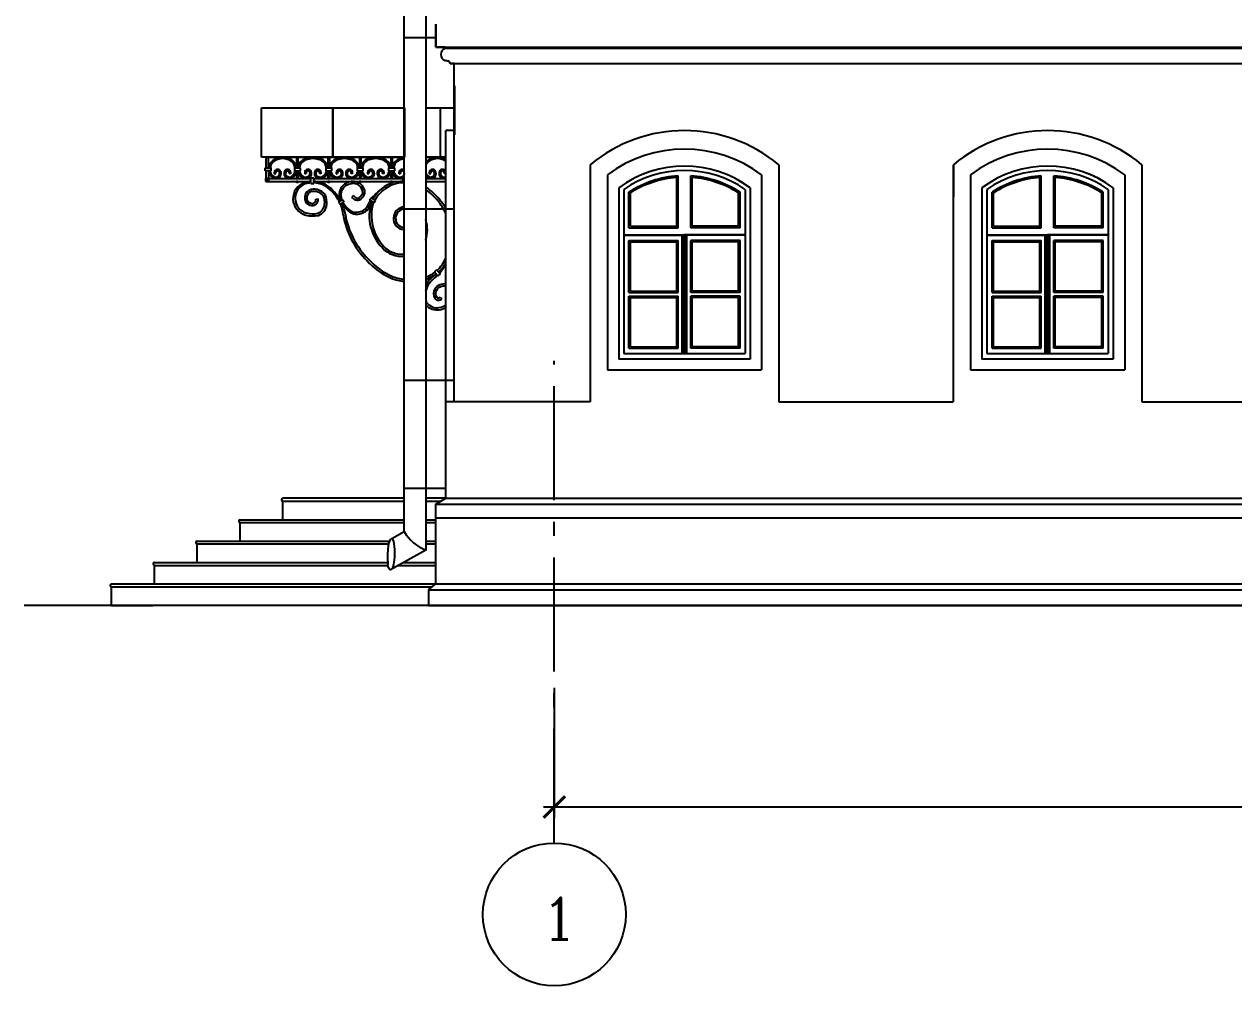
# Model space of a CAD drawing. Header units: millimetres. Extents: x 60 to 102290, y 34 to 65730.
# Drawn here: x 3667 to 12138, y 48708 to 55442 of the extents above; entities that cross this region are included whole.
import ezdxf

# ---------------------------------------------------------------- set-up
doc = ezdxf.new("R2010")
doc.units = ezdxf.units.MM
doc.linetypes.add('GOST2.303 6', pattern=[12, 8, -1.5, 1, -1.5])
doc.layers.add('axes', color=40, linetype='GOST2.303 6')
doc.layers.add('dim', color=4, linetype='Continuous')
doc.styles.add('GOST 2.304', font='romanc.shx', dxfattribs={"oblique": 15})
doc.dimstyles.new('SPDS', dxfattribs={"dimscale": 100, "dimtxt": 2.5, "dimasz": 1.5, "dimexe": 0.75, "dimexo": 0.625, "dimtad": 1, "dimdec": 0, "dimrnd": 0.001, "dimtxsty": 'GOST 2.304', "dimblk": 'ARCHTICK', "dimcen": 2.5, "dimdle": 0.75, "dimadec": 0, "dimazin": 2, "dimtfac": 0.75, "dimtdec": 0, "dimtmove": 1, "dimatfit": 3, "dimfxl": 1.25, "dimtolj": 1, "dimarcsym": 0})

# ---------------------------------------------------------------- blocks, each defined once
blk = doc.blocks.new('_ArchTick')
at = {"color": 0, "linetype": 'ByBlock', "const_width": 0.15}
blk.add_lwpolyline([(-0.5, -0.5), (0.5, 0.5)], dxfattribs=at)
blk = doc.blocks.new('*D5')
at = {"layer": 'Defpoints', "color": 0, "ltscale": 100, "transparency": 16777216}
for p in [(7379.6, 50856.3), (44579.6, 50883), (44579.6, 49960.4)]:
    blk.add_point(p, dxfattribs=at)
at = {"layer": 'dim', "color": 0, "lineweight": -2, "ltscale": 100, "transparency": 16777216}
for p, q in [((7379.6, 50793.8), (7379.6, 49885.4)), ((44579.6, 50820.5), (44579.6, 49885.4)), ((7304.6, 49960.4), (44654.6, 49960.4))]:
    blk.add_line(p, q, dxfattribs=at)
at = {"layer": 'dim', "color": 0, "lineweight": -2, "ltscale": 100, "transparency": 16777216, "xscale": 150, "yscale": 150, "zscale": 150, "rotation": 180}
blk.add_blockref('_ArchTick', (7379.6, 49960.4), dxfattribs=at)
at = {"layer": 'dim', "color": 0, "lineweight": -2, "ltscale": 100, "transparency": 16777216, "xscale": 150, "yscale": 150, "zscale": 150}
blk.add_blockref('_ArchTick', (44579.6, 49960.4), dxfattribs=at)
at = {"layer": 'dim', "color": 0, "ltscale": 100, "transparency": 16777216, "insert": (25979.6, 50147.9), "char_height": 250, "attachment_point": 5, "style": 'GOST 2.304'}
blk.add_mtext('\\A1;37200', dxfattribs=at)

msp = doc.modelspace()

# ---------------------------------------------------------------- linework, layer by layer
at = {"ltscale": 100}
for p, q in [((6549.3, 55302.1), (6549.3, 55442.1)), ((6549.3, 55442.1), (6549.3, 55282.1)), ((6549.3, 55282.1), (6549.3, 55422.1)), ((6329.3, 55349.5), (6549.3, 55349.5)), ((6614.3, 55282.1), (6549.3, 55282.1)), ((6549.3, 55282.1), (12059.1, 55282.1)), ((6549.3, 55282.1), (6614.3, 55282)), ((6614.3, 55282.1), (12059.1, 55282.1)), ((6614.3, 55282), (6614.3, 55272)), ((12059.1, 55272), (6614.3, 55272)), ((12010.2, 55282.1), (14658.8, 55282.1)), ((12010.2, 55282.1), (14658.8, 55282.1)), ((14658.8, 55272), (12010.2, 55272)), ((6649.3, 55167), (12059.1, 55167)), ((6679.3, 55167), (6649.3, 55167)), ((6679.3, 52797), (6679.3, 55167)), ((12010.2, 55167), (14658.8, 55167)), ((6679.6, 55011.1), (6679.6, 54914.7)), ((6679.6, 54914.7), (6679.6, 54666.4)), ((5329.7, 54856), (5829.7, 54856)), ((5329.7, 54511.2), (5329.7, 54856)), ((5829.7, 54856), (6329.7, 54856)), ((6329.7, 54511.2), (6329.7, 54856)), ((6329.7, 54856), (6329.7, 54511.2)), ((6479.3, 54856), (6679.3, 54856)), ((6679.3, 54856), (6679.3, 54759.6)), ((6679.3, 54697.1), (6619.3, 54697.1)), ((6619.3, 52797), (6619.3, 54697.1)), ((5829.7, 54511.2), (5329.7, 54511.2)), ((6329.7, 54511.2), (5829.7, 54511.2)), ((6619.3, 54511.2), (6479.3, 54511.2)), ((7631, 54457.9), (7631, 52797)), ((7631.3, 54458.1), (7631.3, 54232)), ((7751, 54387.1), (7751, 53022)), ((8831, 54387.1), (8831, 53022)), ((8951, 54457.9), (8951, 52797)), ((10173.9, 54457.9), (10173.9, 52797)), ((10174.3, 54458.1), (10174.3, 54232)), ((10293.9, 54387.1), (10293.9, 53022)), ((11374, 54387.1), (11374, 53022)), ((11494, 54457.9), (11494, 52797)), ((7831, 54297), (7831, 53097)), ((8751, 54297), (8751, 53097)), ((10373.9, 54297), (10373.9, 53097)), ((11294, 54297), (11294, 53097)), ((6329.3, 54149.5), (6679.3, 54149.5)), ((8751, 53097), (7831, 53097)), ((11294, 53097), (10373.9, 53097)), ((6329.3, 52949.5), (6679.3, 52949.5)), ((7751, 53022), (8831, 53022)), ((10293.9, 53022), (11374, 53022)), ((6619.3, 52122), (6619.3, 52797)), ((7631, 52797), (6619.3, 52797)), ((8951, 52797), (10173.9, 52797)), ((11494, 52797), (12059.1, 52797)), ((11708.1, 52797), (12774, 52797)), ((6329.3, 52191.8), (6619.3, 52191.8)), ((6329.3, 52122), (5479.3, 52122)), ((5479.3, 51972), (5479.3, 52102)), ((6619.3, 52122), (6479.3, 52122)), ((6549.3, 52081.8), (6619.3, 52122)), ((6619.3, 52122), (12059.1, 52122)), ((12004.8, 52122), (14658.8, 52122)), ((6549.3, 51522), (6549.3, 52081.8)), ((5179.3, 51972), (6329.3, 51972)), ((5179.3, 51822), (5179.3, 51952)), ((6479.3, 51972), (6549.3, 51972)), ((12059.1, 51982), (6549.3, 51982)), ((14658.8, 51982), (12004.8, 51982)), ((4879.3, 51822), (6224.8, 51822)), ((4879.3, 51672), (4879.3, 51802)), ((6479.3, 51822), (6549.3, 51822)), ((4579.3, 51672), (6217.5, 51672)), ((4579.3, 51523.5), (4579.3, 51653.5)), ((6322.7, 51672), (6549.3, 51672)), ((4279.2, 51522), (6216.6, 51522)), ((6216.6, 51522), (6549.3, 51522)), ((6499.3, 51481.8), (6549.3, 51522)), ((6549.3, 51522), (14678.2, 51522)), ((4279.2, 51372), (4279.2, 51502)), ((6499.3, 51481.8), (23924.7, 51481.8)), ((6499.3, 51481.8), (6499.3, 51372)), ((48277.5, 51372), (3667.2, 51372)), ((6499.3, 51372), (45459.6, 51372)), ((6549.3, 51372), (23624.7, 51372))]:
    msp.add_line(p, q, dxfattribs=at)
at = {"ltscale": 4}
for p, q in [((5829.7, 54511.2), (5829.7, 54856)), ((5829.7, 54856), (5829.7, 54511.2)), ((6579.3, 54856), (6579.3, 54511.2)), ((5359.3, 54511.2), (5629.4, 54511.2)), ((5379.1, 54435.9), (5379.1, 54511.2)), ((5629.4, 54511.2), (5960.7, 54511.2)), ((5960.7, 54511.2), (6329.3, 54511.2)), ((6479.3, 54511.2), (6619.3, 54511.2)), ((6619.3, 54495.5), (6619.3, 54511.2)), ((6619.3, 54407.6), (6619.3, 54483.7)), ((5354.3, 54435.9), (5394.5, 54435.9)), ((5354.3, 54415.9), (5354.3, 54435.9)), ((5394.5, 54415.9), (5354.3, 54415.9)), ((5379.1, 54415.9), (5379.1, 54341.2)), ((5394.5, 54435.9), (5394.5, 54415.9)), ((5418.9, 54393.6), (5428.6, 54396.1)), ((5534.4, 54393.6), (5524.7, 54396.1)), ((5559.4, 54435.9), (5559.4, 54415.9)), ((5559.4, 54435.9), (5599.7, 54435.9)), ((5559.4, 54415.9), (5599.7, 54415.9)), ((5599.7, 54435.9), (5599.7, 54415.9)), ((5632.1, 54393.6), (5641.8, 54396.1)), ((5746.4, 54393.6), (5736.7, 54396.1)), ((5779.4, 54435.9), (5779.4, 54415.9)), ((5779.4, 54435.9), (5819.7, 54435.9)), ((5779.4, 54415.9), (5819.7, 54415.9)), ((5819.7, 54435.9), (5819.7, 54415.9)), ((5852.1, 54393.6), (5861.8, 54396.1)), ((5966.4, 54393.6), (5956.7, 54396.1)), ((5999.4, 54435.9), (5999.4, 54415.9)), ((5999.4, 54435.9), (6039.7, 54435.9)), ((5999.4, 54415.9), (6039.7, 54415.9)), ((6039.7, 54435.9), (6039.7, 54415.9)), ((6072.1, 54393.6), (6081.8, 54396.1)), ((6186.4, 54393.6), (6176.7, 54396.1)), ((6219.4, 54435.9), (6219.4, 54415.9)), ((6219.4, 54435.9), (6259.7, 54435.9)), ((6219.4, 54415.9), (6259.7, 54415.9)), ((6259.7, 54435.9), (6259.7, 54415.9)), ((6292.1, 54393.6), (6301.8, 54396.1)), ((6479.3, 54435.9), (6479.7, 54435.9)), ((6479.3, 54415.9), (6479.7, 54415.9)), ((6479.7, 54435.9), (6479.7, 54415.9)), ((6504.1, 54393.6), (6513.8, 54396.1)), ((6619.7, 54393.6), (6609.9, 54396.1)), ((6619.3, 54372.6), (6619.3, 54393.7)), ((5359.3, 54361.2), (5675.2, 54361.2)), ((5359.3, 54341.2), (5359.3, 54361.2)), ((5359.3, 54341.2), (5359.3, 54361.2)), ((5359.3, 54341.8), (5378.7, 54361.2)), ((5359.3, 54355.9), (5364.6, 54361.2)), ((5359.3, 54341.2), (5675.2, 54341.2)), ((5372.8, 54341.2), (5379.1, 54347.5)), ((5675.2, 54325.8), (5675.2, 54366.2)), ((5675.2, 54366.2), (5695.2, 54366.2)), ((5675.2, 54325.8), (5695.2, 54325.8)), ((5695.2, 54325.8), (5695.2, 54366.2)), ((5695.2, 54361.2), (6320.7, 54361.2)), ((5695.2, 54341.2), (6320.7, 54341.2)), ((6320.7, 54325.8), (6320.7, 54366.2)), ((6320.7, 54366.2), (6329.3, 54366.2)), ((6320.7, 54325.8), (6329.3, 54325.8)), ((6479.3, 54361.2), (6619.3, 54361.2)), ((6479.3, 54341.2), (6619.3, 54341.2)), ((6619.3, 54361.2), (6619.3, 54362.2)), ((6619.3, 54151.5), (6619.3, 54341.2)), ((8237, 54027), (8237, 54369)), ((8247, 54017), (8247, 54379.7)), ((8335, 54017), (8335, 54379.7)), ((8345, 54027), (8345, 54369)), ((10780, 54027), (10780, 54369)), ((10790, 54017), (10790, 54379.7)), ((10878, 54017), (10878, 54379.7)), ((10888, 54027), (10888, 54369)), ((5710.7, 54217.3), (5725.6, 54218.2)), ((5973.3, 54242.6), (5962.4, 54232.4)), ((6086.4, 54209), (6096.6, 54226.2)), ((6127.9, 54207.6), (6096.6, 54226.2)), ((7866, 54285.1), (7866, 53137)), ((7902, 54017), (7902, 54265.8)), ((7912, 54027), (7912, 54260.4)), ((8670, 54027), (8670, 54260.4)), ((8680, 54017), (8680, 54265.8)), ((8716, 54285.1), (8716, 53137)), ((10409, 54285.1), (10409, 53137)), ((10445, 54017), (10445, 54265.8)), ((10455, 54027), (10455, 54260.4)), ((11213, 54027), (11213, 54260.4)), ((11223, 54017), (11223, 54265.8)), ((11259, 54285.1), (11259, 53137)), ((5868.7, 54199.8), (5896.1, 54212.9)), ((5868.7, 54199.8), (5877.3, 54181.7)), ((5877.3, 54181.7), (5904.7, 54194.9)), ((5896.1, 54212.9), (5904.7, 54194.9)), ((6117.7, 54190.4), (6086.4, 54209)), ((6117.7, 54190.4), (6127.9, 54207.6)), ((6619.3, 53803.7), (6619.3, 54118)), ((7866, 53966), (8291, 53966)), ((7866, 53964), (8291, 53964)), ((7902, 54017), (8247, 54017)), ((7912, 54027), (8237, 54027)), ((8275, 53137), (8275, 53964)), ((8280.1, 53137), (8280.1, 53964)), ((8286, 53137), (8286, 53964)), ((8716, 53966), (8291, 53966)), ((8716, 53964), (8291, 53964)), ((8296, 53137), (8296, 53964)), ((8301.9, 53137), (8301.9, 53964)), ((8307, 53137), (8307, 53964)), ((8680, 54017), (8335, 54017)), ((8670, 54027), (8345, 54027)), ((10409, 53966), (10834, 53966)), ((10409, 53964), (10834, 53964)), ((10445, 54017), (10790, 54017)), ((10455, 54027), (10780, 54027)), ((10818, 53137), (10818, 53964)), ((10823.1, 53137), (10823.1, 53964)), ((10829, 53137), (10829, 53964)), ((11259, 53966), (10834, 53966)), ((11259, 53964), (10834, 53964)), ((10839, 53137), (10839, 53964)), ((10844.8, 53137), (10844.8, 53964)), ((10850, 53137), (10850, 53964)), ((11223, 54017), (10878, 54017)), ((11213, 54027), (10888, 54027)), ((7902, 53563), (7902, 53927)), ((7902, 53927), (8247, 53927)), ((7912, 53573), (7912, 53917)), ((7912, 53917), (8237, 53917)), ((8237, 53573), (8237, 53917)), ((8247, 53563), (8247, 53927)), ((8335, 53563), (8335, 53927)), ((8680, 53927), (8335, 53927)), ((8345, 53573), (8345, 53917)), ((8670, 53917), (8345, 53917)), ((8670, 53573), (8670, 53917)), ((8680, 53563), (8680, 53927)), ((10445, 53563), (10445, 53927)), ((10445, 53927), (10790, 53927)), ((10455, 53573), (10455, 53917)), ((10455, 53917), (10780, 53917)), ((10780, 53573), (10780, 53917)), ((10790, 53563), (10790, 53927)), ((10878, 53563), (10878, 53927)), ((11223, 53927), (10878, 53927)), ((10888, 53573), (10888, 53917)), ((11213, 53917), (10888, 53917)), ((11213, 53573), (11213, 53917)), ((11223, 53563), (11223, 53927)), ((6555.2, 53721.6), (6539.9, 53708.6)), ((6539.9, 53708.6), (6564.1, 53680.1)), ((6555.2, 53721.6), (6579.3, 53693)), ((6619.3, 53622.4), (6619.3, 53765.8)), ((6619.6, 53634.3), (6619.6, 53762.8)), ((6579.3, 53693), (6564.1, 53680.1)), ((6619.3, 53479.2), (6619.3, 53607.7)), ((7902, 53563), (8247, 53563)), ((7902, 53173), (7902, 53537)), ((7902, 53537), (8247, 53537)), ((7912, 53573), (8237, 53573)), ((8247, 53173), (8247, 53537)), ((8680, 53563), (8335, 53563)), ((8335, 53173), (8335, 53537)), ((8680, 53537), (8335, 53537)), ((8670, 53573), (8345, 53573)), ((8680, 53173), (8680, 53537)), ((10445, 53563), (10790, 53563)), ((10445, 53173), (10445, 53537)), ((10445, 53537), (10790, 53537)), ((10455, 53573), (10780, 53573)), ((10790, 53173), (10790, 53537)), ((11223, 53563), (10878, 53563)), ((10878, 53173), (10878, 53537)), ((11223, 53537), (10878, 53537)), ((11213, 53573), (10888, 53573)), ((11223, 53173), (11223, 53537)), ((6579.8, 53529.3), (6591.3, 53519.6)), ((7912, 53183), (7912, 53527)), ((7912, 53527), (8237, 53527)), ((8237, 53183), (8237, 53527)), ((8345, 53183), (8345, 53527)), ((8670, 53527), (8345, 53527)), ((8670, 53183), (8670, 53527)), ((10455, 53183), (10455, 53527)), ((10455, 53527), (10780, 53527)), ((10780, 53183), (10780, 53527)), ((10888, 53183), (10888, 53527)), ((11213, 53527), (10888, 53527)), ((11213, 53183), (11213, 53527)), ((7866, 53137), (8716, 53137)), ((7902, 53173), (8247, 53173)), ((7912, 53183), (8237, 53183)), ((8680, 53173), (8335, 53173)), ((8670, 53183), (8345, 53183)), ((10409, 53137), (11259, 53137)), ((10445, 53173), (10790, 53173)), ((10455, 53183), (10780, 53183)), ((11223, 53173), (10878, 53173)), ((11213, 53183), (10888, 53183)), ((5479.3, 52102), (6329.3, 52102)), ((6479.3, 52102), (6584.5, 52102)), ((6549.3, 52081.8), (12059.1, 52081.8)), ((12004.8, 52081.8), (14658.8, 52081.8)), ((5179.3, 51952), (6329.3, 51952)), ((6479.3, 51952), (6549.3, 51952)), ((4879.3, 51802), (6218.5, 51802)), ((6479.3, 51802), (6549.3, 51802)), ((4579.3, 51652), (6214.6, 51652)), ((6286.8, 51652), (6549.3, 51652)), ((4279.2, 51502), (6224.4, 51502)), ((6224.4, 51502), (6524.4, 51502))]:
    msp.add_line(p, q, dxfattribs=at)
at = {"ltscale": 4, "extrusion": (1, -2.44929e-16, 0)}
for p, q in [((5359.3, 54511.2), (5359.3, 54435.9)), ((5574.3, 54511.2), (5574.3, 54435.9)), ((5584.3, 54511.2), (5584.3, 54435.9)), ((5794.3, 54511.2), (5794.3, 54435.9)), ((5804.3, 54511.2), (5804.3, 54435.9)), ((6014.3, 54511.2), (6014.3, 54435.9)), ((6024.3, 54511.2), (6024.3, 54435.9)), ((6234.3, 54511.2), (6234.3, 54435.9)), ((6244.3, 54511.2), (6244.3, 54435.9)), ((5359.3, 54415.9), (5359.3, 54361.2)), ((5574.3, 54415.9), (5574.3, 54361.2)), ((5584.3, 54415.9), (5584.3, 54361.2)), ((5794.3, 54415.9), (5794.3, 54361.2)), ((5804.3, 54415.9), (5804.3, 54361.2)), ((6014.3, 54415.9), (6014.3, 54361.2)), ((6024.3, 54415.9), (6024.3, 54361.2)), ((6234.3, 54415.9), (6234.3, 54361.2)), ((6244.3, 54415.9), (6244.3, 54361.2))]:
    msp.add_line(p, q, dxfattribs=at)
at = {"ltscale": 4, "extrusion": (2.44929e-16, 1, 0)}
for p, q in [((5369.3, 54511.2), (5359.3, 54511.2)), ((5584.3, 54511.2), (5574.3, 54511.2)), ((6024.3, 54511.2), (6014.3, 54511.2)), ((6244.3, 54511.2), (6234.3, 54511.2)), ((5369.3, 54361.2), (5359.3, 54361.2)), ((5369.3, 54361.2), (5359.3, 54361.2)), ((5584.3, 54341.2), (5574.3, 54341.2)), ((5584.3, 54341.2), (5574.3, 54341.2)), ((5804.3, 54341.2), (5794.3, 54341.2)), ((5804.3, 54341.2), (5794.3, 54341.2)), ((5804.3, 54341.2), (5794.3, 54341.2)), ((6024.3, 54341.2), (6014.3, 54341.2)), ((6024.3, 54341.2), (6014.3, 54341.2)), ((6024.3, 54341.2), (6014.3, 54341.2)), ((6244.3, 54341.2), (6234.3, 54341.2)), ((6244.3, 54341.2), (6234.3, 54341.2)), ((6244.3, 54341.2), (6234.3, 54341.2))]:
    msp.add_line(p, q, dxfattribs=at)
at = {"ltscale": 90}
msp.add_line((4279.2, 51372), (4566.9, 51372), dxfattribs=at)
at = {"ltscale": 100}
msp.add_lwpolyline([(6240.8, 51839.4), (6329.3, 51888.7), (6329.3, 52250.5), (6329.3, 55665.2), (6329.3, 55665.2), (6329.3, 55665.2), (6329.3, 55665.2), (6329.3, 59652), (5831.4, 59923.5), (5831.4, 60058.7), (5716.4, 60198.7), (5716.4, 60297.1), (6096.4, 60297.1), (6096.4, 60198.7), (5981.4, 60058.7), (5981.4, 59984.7), (6479.3, 59713.2), (6479.3, 55622.1), (6479.3, 55622.1), (6479.3, 55622.1), (6479.3, 55622.1), (6479.3, 52225.9), (6479.3, 51759.2), (6232.9, 51622)], dxfattribs=at)
for centre, radius, start, end in [((6629.4, 55229.5), 45.1, 109.57195, 250.42805), ((8291.3, 53667.1), 1030, 50.15027, 129.84973), ((10834.3, 53667.1), 1030, 50.15027, 129.84973), ((8291.3, 53667.1), 900, 53.13013, 126.86987), ((10834.3, 53667.1), 900, 53.13013, 126.86987), ((8291, 53667.1), 780, 53.86119, 126.13881), ((8291.3, 53667.1), 780, 53.86119, 126.13881), ((10834, 53667.1), 780, 53.86119, 126.13881), ((10834.3, 53667.1), 780, 53.86119, 126.13881), ((5479.3, 52112), 10, 90, 270), ((5179.3, 51962), 10, 90, 270), ((6587.2, 52035.9), 297, 209.72721, 248.6919), ((4879.3, 51812), 10, 90, 270), ((6835.9, 51717.4), 624.2, 173.81398, 185.26819), ((5893.8, 51741.3), 369.7, 346.33122, 9.56729), ((4579.3, 51662), 10, 90, 270), ((4279.2, 51512), 10, 90, 270)]:
    msp.add_arc(centre, radius, start, end, dxfattribs=at)
at = {"ltscale": 4}
for centre, radius, start, end in [((5465.3, 54415.3), 92.4, 110.90328, 145.45466), ((5465.3, 54415.3), 82.5, 111.13416, 145.45345), ((5501.5, 54298.6), 214.5, 98.32383, 108.81967), ((5502.6, 54295.1), 208.2, 99.02269, 108.78037), ((5476.6, 54451.2), 50, 82.31826, 97.68174), ((5476.6, 54461.2), 50, 82.88778, 97.11222), ((5451.8, 54298.6), 214.5, 71.18033, 81.67617), ((5450.7, 54295.3), 208, 71.21454, 80.9824), ((5488, 54415.3), 82.5, 34.54655, 68.86584), ((5488, 54415.3), 92.4, 34.54534, 69.09672), ((5670.5, 54415.3), 92.4, 110.90328, 145.45466), ((5671, 54414.3), 83.5, 111.02138, 144.22755), ((5714.9, 54228.6), 283.8, 96.2929, 105.82185), ((5715.6, 54223.5), 278.9, 96.60349, 105.49494), ((5689.3, 54450.9), 50, 83.39651, 96.60349), ((5689.3, 54461), 50, 83.7071, 96.2929), ((5663.6, 54228.6), 283.8, 74.17815, 83.7071), ((5662.9, 54223.5), 278.9, 74.50506, 83.39651), ((5707.5, 54414.3), 83.5, 35.77245, 68.97862), ((5708, 54415.3), 92.4, 34.54534, 69.09672), ((5890.5, 54415.3), 92.4, 110.90328, 145.45466), ((5891, 54414.3), 83.5, 111.02138, 144.22755), ((5934.9, 54228.6), 283.8, 96.2929, 105.82185), ((5935.6, 54223.5), 278.9, 96.60349, 105.49494), ((5909.3, 54450.9), 50, 83.39651, 96.60349), ((5909.3, 54461), 50, 83.7071, 96.2929), ((5883.6, 54228.6), 283.8, 74.17815, 83.7071), ((5882.9, 54223.5), 278.9, 74.50506, 83.39651), ((5927.5, 54414.3), 83.5, 35.77245, 68.97862), ((5928, 54415.3), 92.4, 34.54534, 69.09672), ((6110.5, 54415.3), 92.4, 110.90328, 145.45466), ((6111, 54414.3), 83.5, 111.02138, 144.22755), ((6154.9, 54228.6), 283.8, 96.2929, 105.82185), ((6155.6, 54223.5), 278.9, 96.60349, 105.49494), ((6129.3, 54450.9), 50, 83.39651, 96.60349), ((6129.3, 54461), 50, 83.7071, 96.2929), ((6103.6, 54228.6), 283.8, 74.17815, 83.7071), ((6102.9, 54223.5), 278.9, 74.50506, 83.39651), ((6147.5, 54414.3), 83.5, 35.77245, 68.97862), ((6148, 54415.3), 92.4, 34.54534, 69.09672), ((6330.5, 54415.3), 92.4, 110.90328, 145.45466), ((6331, 54414.3), 83.5, 111.02138, 144.22755), ((6374.9, 54228.6), 283.8, 99.25151, 105.82185), ((6375.6, 54223.5), 278.9, 99.56071, 105.49494), ((6550.5, 54415.3), 92.4, 110.90328, 140.45083), ((6550.6, 54415.3), 82.5, 111.13416, 145.45345), ((6586.8, 54298.6), 214.5, 98.32383, 108.81967), ((6587.8, 54295.3), 208, 99.0176, 108.78546), ((6561.9, 54451.2), 50, 82.31826, 97.68174), ((6537, 54298.6), 214.5, 71.18033, 81.67617), ((6535.9, 54295.1), 208.2, 71.21963, 80.97731), ((6573.2, 54415.3), 82.5, 56.04732, 68.86584), ((6573.3, 54415.3), 92.4, 60.13499, 69.09672), ((5450.6, 54424.1), 71.5, 186.63926, 222.70838), ((5470.8, 54425.9), 91.7, 152.85489, 173.74121), ((5476.4, 54425.9), 86.9, 155.40999, 173.40571), ((5447.6, 54421.8), 57.9, 185.89923, 224.08055), ((5444.2, 54399.9), 26.1, 120.43855, 193.95794), ((5444.2, 54399.9), 16.1, 120.43855, 193.95794), ((5441.8, 54405), 20.5, 56.28287, 121.80204), ((5441.9, 54404.7), 10.8, 61.98389, 122.57757), ((5434.5, 54396.3), 21.8, 299.58066, 55.30071), ((5434.4, 54396.2), 31.9, 299.84341, 54.02139), ((5518.8, 54396.2), 31.9, 125.97861, 240.15659), ((5518.8, 54396.3), 21.8, 124.69929, 240.41934), ((5511.5, 54405), 20.5, 58.19796, 123.71713), ((5511.4, 54404.7), 10.8, 57.42243, 118.01611), ((5509.1, 54399.9), 16.1, 346.04206, 59.56145), ((5509.1, 54399.9), 26.1, 346.04206, 59.56145), ((5505.6, 54421.8), 57.9, 315.91945, 354.10077), ((5502.7, 54424.1), 71.5, 317.29162, 353.36074), ((5476.9, 54425.9), 86.9, 6.59429, 24.59001), ((5482.5, 54425.9), 91.7, 6.25879, 27.14511), ((5655.8, 54424.1), 71.5, 186.63926, 222.70838), ((5676, 54425.9), 91.7, 152.85489, 173.74121), ((5655.8, 54424.2), 61.6, 187.74302, 222.70266), ((5676, 54425.9), 81.7, 152.85489, 172.97175), ((5657.4, 54399.9), 26.1, 120.43855, 193.95794), ((5657.4, 54399.9), 16.1, 120.43855, 193.95794), ((5655, 54405), 20.5, 56.28287, 121.80204), ((5655.1, 54404.7), 10.8, 61.98389, 122.57757), ((5647.7, 54396.3), 21.8, 299.58066, 55.30071), ((5647.6, 54396.2), 31.9, 299.84341, 54.02139), ((5730.9, 54396.2), 31.9, 125.97861, 240.15659), ((5730.8, 54396.3), 21.8, 124.69929, 240.41934), ((5723.5, 54405), 20.5, 58.19796, 123.71713), ((5723.5, 54404.7), 10.8, 57.42243, 118.01611), ((5721.1, 54399.9), 16.1, 346.04206, 59.56145), ((5721.1, 54399.9), 26.1, 346.04206, 59.56145), ((5722.7, 54424.2), 61.6, 317.29734, 352.25698), ((5702.5, 54425.9), 81.7, 7.02825, 27.14511), ((5722.8, 54424.1), 71.5, 317.29162, 353.36074), ((5702.5, 54425.9), 91.7, 6.25879, 27.14511), ((5875.8, 54424.1), 71.5, 186.63926, 222.70838), ((5896, 54425.9), 91.7, 152.85489, 173.74121), ((5875.8, 54424.2), 61.6, 187.74302, 222.70266), ((5896, 54425.9), 81.7, 152.85489, 172.97175), ((5877.4, 54399.9), 26.1, 120.43855, 193.95794), ((5877.4, 54399.9), 16.1, 120.43855, 193.95794), ((5875, 54405), 20.5, 56.28287, 121.80204), ((5875.1, 54404.7), 10.8, 61.98389, 122.57757), ((5867.7, 54396.3), 21.8, 299.58066, 55.30071), ((5867.6, 54396.2), 31.9, 299.84341, 54.02139), ((5950.9, 54396.2), 31.9, 125.97861, 240.15659), ((5950.8, 54396.3), 21.8, 124.69929, 240.41934), ((5943.5, 54405), 20.5, 58.19796, 123.71713), ((5943.5, 54404.7), 10.8, 57.42243, 118.01611), ((5941.1, 54399.9), 16.1, 346.04206, 59.56145), ((5941.1, 54399.9), 26.1, 346.04206, 59.56145), ((5942.7, 54424.2), 61.6, 317.29734, 352.25698), ((5922.5, 54425.9), 81.7, 7.02825, 27.14511), ((5942.8, 54424.1), 71.5, 317.29162, 353.36074), ((5922.5, 54425.9), 91.7, 6.25879, 27.14511), ((6095.8, 54424.1), 71.5, 186.63926, 222.70838), ((6116, 54425.9), 91.7, 152.85489, 173.74121), ((6095.8, 54424.2), 61.6, 187.74302, 222.70266), ((6116, 54425.9), 81.7, 152.85489, 172.97175), ((6097.4, 54399.9), 26.1, 120.43855, 193.95794), ((6097.4, 54399.9), 16.1, 120.43855, 193.95794), ((6095, 54405), 20.5, 56.28287, 121.80204), ((6095.1, 54404.7), 10.8, 61.98389, 122.57757), ((6087.7, 54396.3), 21.8, 299.58066, 55.30071), ((6087.6, 54396.2), 31.9, 299.84341, 54.02139), ((6170.9, 54396.2), 31.9, 125.97861, 240.15659), ((6170.8, 54396.3), 21.8, 124.69929, 240.41934), ((6163.5, 54405), 20.5, 58.19796, 123.71713), ((6163.5, 54404.7), 10.8, 57.42243, 118.01611), ((6161.2, 54399.9), 16.1, 346.04206, 59.56145), ((6161.2, 54399.9), 26.1, 346.04206, 59.56145), ((6162.7, 54424.2), 61.6, 317.29734, 352.25698), ((6142.5, 54425.9), 81.7, 7.02825, 27.14511), ((6162.8, 54424.1), 71.5, 317.29162, 353.36074), ((6142.5, 54425.9), 91.7, 6.25879, 27.14511), ((6315.8, 54424.1), 71.5, 186.63926, 222.70838), ((6336, 54425.9), 91.7, 152.85489, 173.74121), ((6315.8, 54424.2), 61.6, 187.74302, 222.70266), ((6336, 54425.9), 81.7, 152.85489, 172.97175), ((6317.4, 54399.9), 26.1, 120.43855, 193.95794), ((6317.4, 54399.9), 16.1, 120.43855, 193.95794), ((6315, 54405), 20.5, 56.28287, 121.80204), ((6315.1, 54404.7), 10.8, 61.98389, 122.57757), ((6307.7, 54396.3), 21.8, 299.58066, 55.30071), ((6307.6, 54396.2), 31.9, 47.3022, 54.02139), ((6561.6, 54425.9), 86.9, 155.40999, 161.46007), ((6532.9, 54421.8), 57.9, 202.10236, 224.08055), ((6529.4, 54399.9), 26.1, 120.43855, 193.95794), ((6529.4, 54399.9), 16.1, 120.43855, 193.95794), ((6527, 54405), 20.5, 56.28287, 121.80204), ((6527.1, 54404.7), 10.8, 61.98389, 122.57757), ((6519.8, 54396.3), 21.8, 299.58066, 55.30071), ((6519.7, 54396.2), 31.9, 299.84341, 54.02139), ((6604.1, 54396.2), 31.9, 125.97861, 240.15659), ((6604, 54396.3), 21.8, 124.69929, 240.41934), ((6596.7, 54405), 20.5, 58.19796, 123.71713), ((6596.7, 54404.7), 10.8, 57.42243, 118.01611), ((6594.4, 54399.9), 16.1, 346.04206, 59.56145), ((6594.4, 54399.9), 26.1, 346.04206, 59.56145), ((8291, 53667.1), 750, 55.48189, 124.51811), ((10834, 53667.1), 750, 55.48189, 124.51811), ((5427.8, 54399.3), 38, 218.40658, 306.22853), ((5427.8, 54399.3), 28, 219.13721, 308.53129), ((5525.5, 54399.3), 38, 233.77147, 321.59342), ((5525.5, 54399.3), 28, 231.46871, 320.86279), ((5668, 54220.4), 118.5, 108.28024, 255.80321), ((5671.3, 54223), 106.9, 109.38863, 254.46657), ((5579.3, 54346.4), 11.5, 206.68791, 333.31209), ((5637.8, 54410.2), 48.9, 224.9907, 301.66316), ((5637.7, 54410.1), 38.8, 225.51209, 302.37061), ((5687.5, 54144.2), 197, 93.58483, 106.71624), ((5687.5, 54149.1), 182.2, 93.8713, 106.47458), ((5687.5, 54144.2), 197, 60.56931, 87.76536), ((5687.5, 54149.1), 182.2, 60.46578, 87.57823), ((5740.7, 54410.2), 48.9, 238.33684, 315.0093), ((5740.8, 54410.1), 38.8, 237.62939, 314.48791), ((5627.7, 54076.5), 275.3, 27.07748, 57.09424), ((5603.2, 54054.9), 317.6, 28.47509, 55.2378), ((5799.3, 54346.4), 11.5, 206.68791, 333.31209), ((5857.8, 54410.2), 48.9, 224.9907, 301.66316), ((5857.7, 54410.1), 38.8, 225.51209, 302.37061), ((5962.7, 54249), 89.3, 109.07753, 175.18782), ((5963.5, 54243.7), 79.6, 108.40617, 173.03207), ((5969.7, 54254), 87.3, 52.48133, 114.49309), ((5960.7, 54410.2), 48.9, 238.33684, 315.0093), ((5969.6, 54253.7), 72.5, 52.54042, 115.45116), ((5960.8, 54410.1), 38.8, 237.62939, 314.48791), ((6019.3, 54346.4), 11.5, 206.68791, 333.31209), ((5979.9, 54262.7), 59.2, 359.42284, 55.22243), ((5981.3, 54263.8), 72.4, 355.34637, 55.04342), ((6077.8, 54410.2), 48.9, 224.9907, 301.66316), ((6077.7, 54410.1), 38.8, 225.51209, 302.37061), ((6337.9, 54085.7), 264, 109.87399, 149.81868), ((6338.4, 54084.9), 249.9, 109.91664, 149.74757), ((6180.7, 54410.2), 48.9, 238.33684, 315.0093), ((6180.8, 54410.1), 38.8, 237.62939, 314.48791), ((6239.3, 54346.4), 11.5, 206.68791, 333.31209), ((6324.9, 53934.8), 406.5, 90.58911, 100.88825), ((6326.4, 54090.9), 240.3, 91.35645, 107.73151), ((6297.8, 54410.2), 48.9, 224.9907, 301.66316), ((6297.7, 54410.1), 38.8, 225.51209, 302.37061), ((6307.6, 54396.2), 31.9, 299.84341, 312.6978), ((6535.8, 54424.1), 71.5, 217.76639, 222.70838), ((6215.5, 53916), 467.9, 39.42835, 55.68392), ((6513.1, 54399.3), 38, 218.40658, 306.22853), ((6513.1, 54399.3), 28, 219.13721, 308.53129), ((6610.7, 54399.3), 38, 233.77147, 283.00014), ((6610.7, 54399.3), 28, 231.46871, 287.76388), ((8292.3, 53662.7), 718.4, 93.61487, 122.90814), ((8292.3, 53662.5), 708.6, 94.47875, 122.46263), ((8289.7, 53662.7), 718.4, 57.09186, 86.38513), ((8289.7, 53662.5), 708.6, 57.53737, 85.52125), ((10835.2, 53662.7), 718.4, 93.61487, 122.90814), ((10835.3, 53662.5), 708.6, 94.47875, 122.46263), ((10832.7, 53662.7), 718.4, 57.09186, 86.38513), ((10832.6, 53662.5), 708.6, 57.53737, 85.52125), ((5754.5, 54221.3), 122.2, 173.30137, 183.69609), ((5684.1, 54233.6), 51, 97.92263, 177.82098), ((5716.5, 54225.7), 69.9, 171.48051, 189.28239), ((5685, 54231.9), 37.8, 97.46772, 173.79817), ((5681.7, 54223.5), 35.4, 194.93005, 255.25503), ((5697.1, 54188.8), 97.4, 37.79068, 101.86886), ((5697, 54187.7), 83.5, 40.30307, 101.69115), ((5676.4, 54215.2), 34.3, 320.31645, 3.44535), ((5678, 54215), 47.7, 314.98392, 3.81109), ((5670.1, 54195.5), 101.7, 351.48386, 27.01672), ((5670.1, 54195.5), 116.7, 351.48386, 27.01672), ((6000.7, 54254.1), 127, 178.93711, 201.96995), ((5996.7, 54251.3), 112.1, 178.94182, 201.09585), ((6014.2, 54267.3), 62.4, 213.94817, 244.16226), ((6016.8, 54271), 51.9, 213.18914, 243.38327), ((6000.3, 54248.5), 39.7, 250.39723, 307.2534), ((6000, 54249.2), 25.4, 255.24702, 306.82941), ((5980.5, 54279), 61, 305.17718, 343.93159), ((5980.5, 54279), 76, 305.17718, 343.93159), ((6274.8, 54093.6), 215.5, 127.33074, 143.17239), ((6214.8, 53915.3), 453.9, 39.41397, 54.3572), ((5681.1, 54222.8), 49.4, 190.87766, 253.66596), ((5684.2, 54218.4), 46.3, 248.51126, 306.57283), ((5684.2, 54218.4), 31.3, 248.51126, 306.57283), ((5698.8, 54185.4), 72, 290.66534, 356.00972), ((5699.4, 54185.2), 86.4, 288.86496, 355.3779), ((5627.7, 54076.5), 275.3, 6.28004, 22.91332), ((5603.2, 54054.9), 317.6, 9.81915, 24.86554), ((6000.7, 54254.1), 127, 211.00004, 213.11873), ((6075.1, 54296.2), 212.3, 211.65983, 234.86892), ((5996.7, 54251.3), 112.1, 211.33154, 213.30018), ((6070.9, 54293.3), 197.3, 211.65983, 234.86892), ((5998.2, 54211.6), 100, 243.00513, 344.56004), ((5992.9, 54218.7), 93.7, 247.74494, 342.20295), ((6274.8, 54093.6), 215.5, 148.50092, 153.41947), ((6408.8, 54101.5), 325.1, 163.47069, 224.11921), ((6337.9, 54085.7), 264, 154.16557, 155.7668), ((6408.8, 54101.5), 310.1, 163.47069, 224.11921), ((6338.4, 54084.9), 249.9, 154.33957, 155.18282), ((6340.1, 54081.2), 86.8, 139.39258, 213.82588), ((6352.9, 54047.3), 119.8, 101.38133, 131.03664), ((6352.8, 54046.6), 105.5, 102.91434, 129.57565), ((6287.1, 53968.5), 364.2, 24.22767, 40.17131), ((6287.1, 53968.5), 379.2, 28.85396, 40.17131), ((5687.5, 54294.9), 195.6, 255.605, 281.72607), ((5687.5, 54294.9), 180.6, 255.605, 281.72607), ((6482.9, 54204.5), 589.7, 189.56028, 225.33587), ((6482.9, 54204.5), 574.7, 189.56028, 225.33587), ((6340.3, 54081.1), 71.9, 139.44294, 212.62209), ((6344.9, 54025.7), 142.9, 17.69371, 19.90106), ((6249.8, 54001.5), 240.9, 343.09587, 16.28975), ((6326.2, 54080), 74.9, 218.98003, 272.32426), ((6326.2, 54080), 59.9, 218.98019, 272.90675), ((6312.6, 54004.6), 173.5, 223.26154, 275.52839), ((6312.4, 53995.2), 179.5, 338.30153, 339.21356), ((6433.7, 54112.2), 475.4, 221.72503, 246.17016), ((6312.5, 54004.6), 188.5, 223.32801, 275.0886), ((6407.6, 53888.6), 228.1, 311.43174, 338.13894), ((6433.2, 54111.3), 489.4, 221.80703, 246.2775), ((6407.6, 53888.6), 243.1, 311.36085, 330.55428), ((6417.4, 53845), 216.9, 316.97542, 338.56743), ((6367.6, 54004.7), 365.8, 248.95888, 263.98633), ((6367.6, 54004.7), 350.8, 248.95888, 263.72815), ((6658.3, 53520.7), 187.2, 125.4622, 163.83825), ((6407.6, 53888.6), 228.1, 288.31853, 306.40474), ((6407.6, 53888.6), 243.1, 287.15081, 306.64425), ((6658.3, 53520.7), 202.2, 125.4622, 152.31868), ((6609.9, 53537.1), 85.8, 83.70682, 139.89), ((6417.4, 53845), 216.9, 307.59825, 311.6769), ((6593, 53556.3), 60.6, 143.51613, 215.86997), ((6593.1, 53556.4), 45.7, 144.54299, 215.35123), ((6611, 53535.4), 72.8, 83.50416, 139.29436), ((6588.6, 53540.9), 114.6, 197.44676, 203.22862), ((6558.8, 53547.1), 106.1, 221.43991, 279.46205), ((6559, 53548), 92, 214.63492, 279.49228), ((6568.1, 53539.3), 30.4, 217.30787, 319.6168), ((6568.1, 53539.3), 15.4, 217.30787, 319.6168), ((6568, 53527.4), 70.3, 274.97184, 316.7608), ((6568.3, 53526.9), 84.7, 275.38857, 306.98846)]:
    msp.add_arc(centre, radius, start, end, dxfattribs=at)
at = {"ltscale": 100}
msp.add_ellipse((6236.6, 51764.5), major_axis=(4.3, 74.9), ratio=0.306968, start_param=-1.017227, end_param=1.316959, dxfattribs=at)
at = {"ltscale": 100, "extrusion": (0, 0, -1)}
msp.add_ellipse((6236.4, 51696.9), major_axis=(4.3, 74.9), ratio=0.306968, start_param=2.163889, end_param=4.180241, dxfattribs=at)
at = {"ltscale": 100}
msp.add_open_spline([(6649.3, 55167), (6649.2, 55169.4), (6649.1, 55173.2), (6645.2, 55178.6), (6637, 55183.7), (6625.7, 55185.2), (6617.4, 55186.4), (6614.3, 55187)], degree=3, knots=[0, 0, 0, 0, 6.998526, 10.867022, 19.588192, 34.97275, 44.616566, 44.616566, 44.616566, 44.616566], dxfattribs=at)
at = {"layer": 'axes', "ltscale": 100}
msp.add_line((7379.6, 49708), (7379.6, 53083.9), dxfattribs=at)
at = {"layer": 'axes', "color": 18, "linetype": 'Continuous', "true_color": 0x000000}
msp.add_circle((7379.6, 49208), 500, dxfattribs=at)

# ---------------------------------------------------------------- texts
at = {"layer": 'axes', "color": 18, "linetype": 'Continuous', "true_color": 0x000000, "style": 'GOST 2.304'}
msp.add_text('1', height=291.7, dxfattribs=at).set_placement((7287.7, 49033))

# ---------------------------------------------------------------- dimensions: what is measured, and where the dimension line sits
at = {"layer": 'dim', "ltscale": 100}
dim = msp.add_linear_dim(base=(44579.6, 49960.4), p1=(7379.6, 50856.3), p2=(44579.6, 50883), dimstyle='SPDS', dxfattribs=at)
dim.commit()
dim.dimension.update_dxf_attribs({"geometry": '*D5', "text_midpoint": (25979.6, 50147.9)})

doc.saveas('drawing.dxf')
